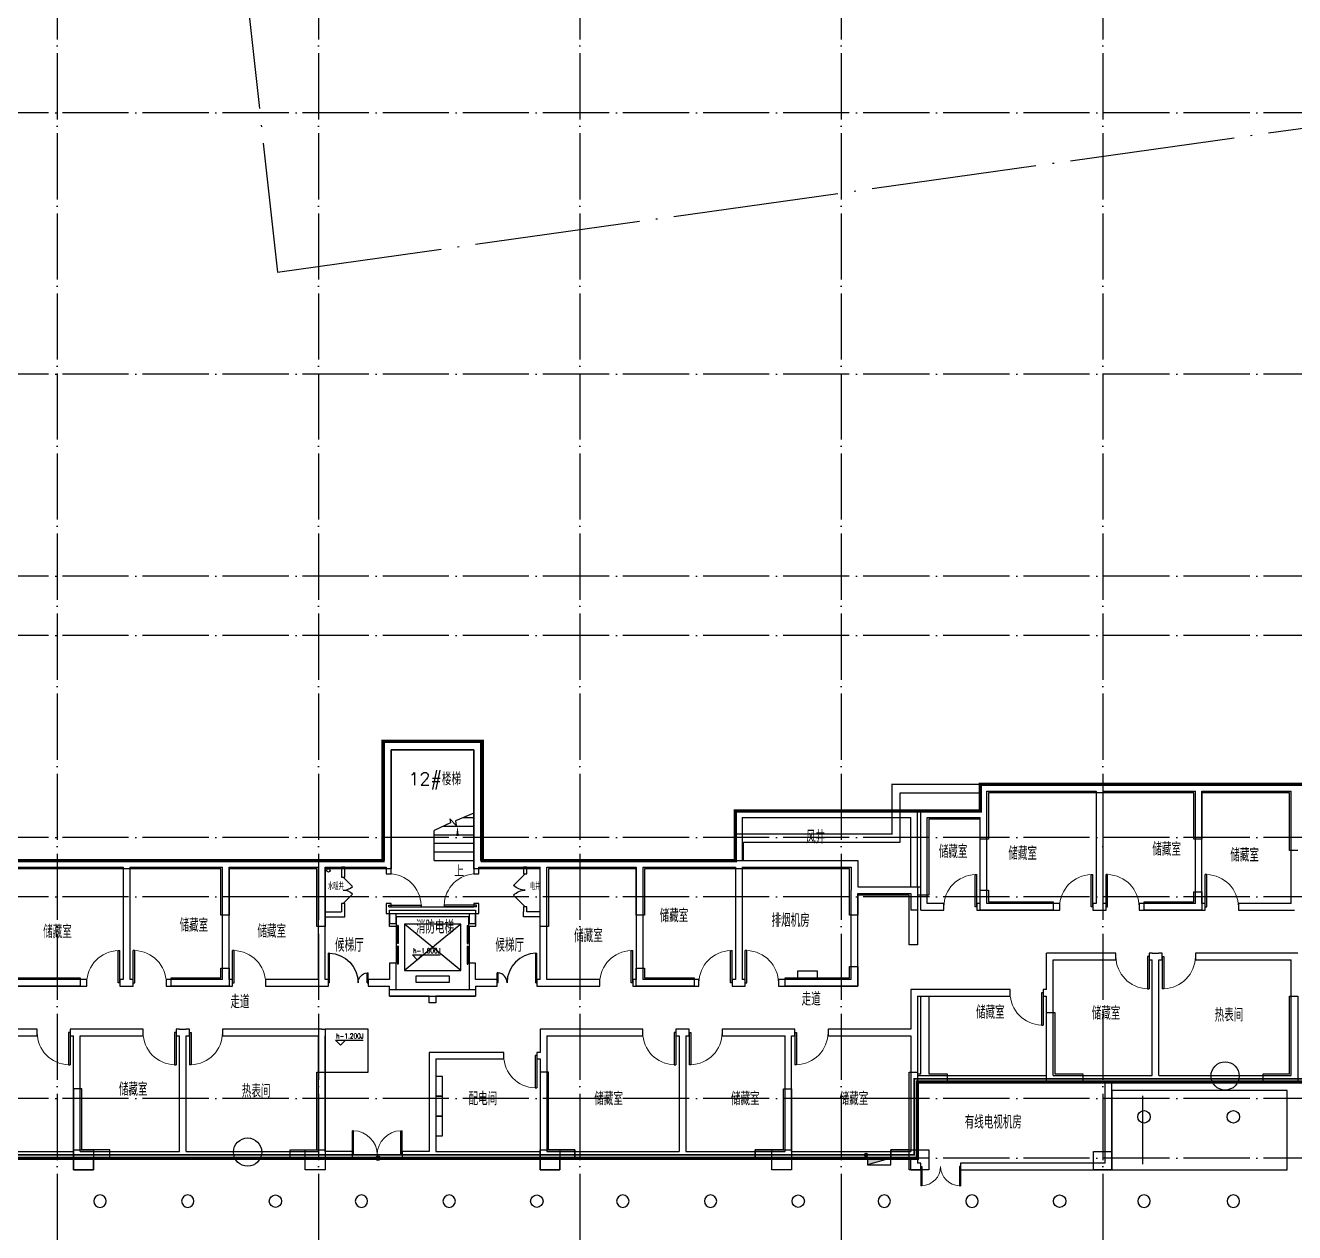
# Model space of a CAD drawing. Extents: x -23309 to 303886, y -33091 to 154511.
# Drawn here: x 114644 to 153001, y 25350 to 61849 of the extents above; entities that cross this region are included whole.
import ezdxf

# ---------------------------------------------------------------- set-up
doc = ezdxf.new("R2010")
doc.units = 0
doc.header["$LTSCALE"] = 1000
doc.header["$MEASUREMENT"] = 0
doc.linetypes.add('CONTINOUS', pattern=[0])
doc.linetypes.add('DOTE', pattern=[2.42, 2, -0.2, 0.02, -0.2])
for name, color, linetype in [('COLUMN', 9, 'Continuous'), ('DIM_ELEV', 3, 'Continuous'), ('DIM_SYMB', 3, 'Continuous'), ('DOTE', 1, 'Continuous'), ('EQUIP_喷淋', 7, 'Continuous'), ('EQUIP_消火栓', 1, 'Continuous'), ('EVTR', 2, 'Continuous'), ('Pipe-中', 3, 'Continuous'), ('PUB_TEXT', 210, 'Continuous'), ('STAIR', 51, 'Continuous'), ('VPIPE-消防', 1, 'Continuous'), ('WALL', 9, 'Continuous'), ('WINDOW', 4, 'Continuous'), ('下喷', 7, 'Continuous'), ('主楼车库高差线', 6, 'Continuous'), ('住宅楼', 2, 'Continuous'), ('剪力墙闭合区域', 6, 'Continuous'), ('喷淋', 6, 'Continuous'), ('普通机动车位', 135, 'Continuous'), ('暖通', 4, 'Continuous'), ('机动车位车档', 201, 'Continuous'), ('用地红线', 1, 'Continuous'), ('电气', 3, 'Continuous'), ('防火分区', 7, 'Continuous'), ('集水坑', 42, 'CONTINOUS')]:
    doc.layers.add(name, color=color, linetype=linetype)
doc.styles.add('_TCH_DIM', font='SIMPLEX', dxfattribs={"bigfont": 'GBCBIG'})
doc.styles.add('_TCH_WINDOW', font='SIMPLEX', dxfattribs={"height": 3.5, "bigfont": 'GBCBIG'})
doc.styles.add('HNSJY', font='simplex.shx', dxfattribs={"width": 0.8, "bigfont": 'gbcbig.shx'})

# ---------------------------------------------------------------- blocks, each defined once
blk = doc.blocks.new('$DorLib2D$00000002')
for p, q in [((-0.5, 0), (-0.5, 0.4875)), ((-0.475, 0.4875), (-0.5, 0.4875)), ((-0.475, 0), (-0.475, 0.4875)), ((0.475, 0), (0.475, 0.4875)), ((0.475, 0.4875), (0.5, 0.4875)), ((0.5, 0), (0.5, 0.4875)), ((-0.5, 0), (-0.475, 0)), ((0.5, 0), (0.475, 0))]:
    blk.add_line(p, q)
at = {"lineweight": 13}
for centre, start, end in [((-0.4875, 0), 0, 88.53072), ((0.4875, 0), 91.46928, 180)]:
    blk.add_arc(centre, 0.4875, start, end, dxfattribs=at)
blk = doc.blocks.new('$DorLib2D$00000001')
for p, q in [((0.45, 0.975), (0.5, 0.975)), ((0.45, 0), (0.45, 0.975)), ((0.5, 0), (0.5, 0.975)), ((0.5, 0), (0.45, 0))]:
    blk.add_line(p, q)
at = {"lineweight": 13}
blk.add_arc((0.475, 0), 0.975, 91.4693, 180, dxfattribs=at)
blk = doc.blocks.new('$DorLib2D$00000225')
at = {"color": 0}
for p, q in [((0.475, -0.001), (0.475, 0.752)), ((0.475, 0.752), (0.5, 0.752)), ((0.5, -0.001), (0.5, 0.752)), ((-0.5, 0), (-0.5, 0.252)), ((-0.475, 0.252), (-0.5, 0.252)), ((-0.475, 0), (-0.475, 0.252)), ((-0.475, 0), (-0.5, 0)), ((0.475, -0.001), (0.5, -0.001))]:
    blk.add_line(p, q, dxfattribs=at)
for centre, radius, start, end in [((0.505, -0.002), 0.755, 92.2493, 179.7238), ((-0.501, 0.003), 0.251, 359.7899, 84.0974)]:
    blk.add_arc(centre, radius, start, end, dxfattribs=at)
blk = doc.blocks.new('$DorLib2D$00000127')
at = {"color": 0, "linetype": 'Continuous'}
for p, q in [((-0.033, 0.795), (-0.533, 0.795)), ((-0.533, 0.795), (-0.533, 0.69)), ((-0.033, 0.795), (-0.033, 0.69)), ((0.033, 0.795), (0.033, 0.69)), ((0.533, 0.795), (0.033, 0.795)), ((0.533, 0.795), (0.533, 0.69)), ((-0.033, 0.69), (-0.533, 0.69)), ((0.5, 0.5), (-0.5, 0.5)), ((0.533, 0.69), (0.033, 0.69))]:
    blk.add_line(p, q, dxfattribs=at)
blk = doc.blocks.new('$DorLib2D$00000116')
at = {"color": 0}
for p, q in [((-0.5, 0), (-0.146, 0.354)), ((0.5, 0), (0.146, 0.354))]:
    blk.add_line(p, q, dxfattribs=at)
for centre, start, end in [((-0.5, 0), 0, 45), ((0.5, 0), 135, 180)]:
    blk.add_arc(centre, 0.5, start, end, dxfattribs=at)
blk = doc.blocks.new('ASDFsadfgdfsh')
at = {"layer": 'STAIR'}
for p, q in [((669368, 94228), (669186, 94426)), ((669186, 94426), (669203, 94300)), ((669911, 94595), (669351, 94362)), ((669351, 94362), (669368, 94228)), ((669599, 94465), (669911, 94465)), ((669911, 93165), (669911, 94595)), ((669203, 94300), (668711, 94075)), ((668711, 93165), (668711, 94075)), ((668995, 94205), (669911, 94205)), ((668711, 93945), (669911, 93945)), ((668711, 93685), (669911, 93685)), ((668711, 93425), (669911, 93425)), ((668711, 93165), (669911, 93165))]:
    blk.add_line(p, q, dxfattribs=at)
blk = doc.blocks.new('6#住宅楼')
at = {"layer": '住宅楼', "ltscale": 2, "const_width": 100}
for points in [[(32452872, -2949356), (32482172, -2949356), (32482172, -2947056), (32511572, -2947056), (32511572, -2944756), (32540972, -2944756)], [(32524822, -2935756), (32517172, -2935756), (32517172, -2935056), (32510802, -2935056), (32510802, -2937756), (32511672, -2937756), (32511672, -2938856), (32509772, -2938856), (32509772, -2938056), (32498422, -2938056), (32498422, -2934456), (32495422, -2934456), (32495422, -2938056), (32484072, -2938056), (32484072, -2938856), (32476672, -2938856), (32476672, -2940356), (32469022, -2940356), (32469022, -2936756), (32466022, -2936756), (32466022, -2940356), (32454672, -2940356)]]:
    blk.add_lwpolyline(points, dxfattribs=at)
blk = doc.blocks.new('hdfjfkjlkjlgh')
at = {"layer": '普通机动车位'}
blk.add_lwpolyline([(22002093, -3456003), (22004493, -3456003), (22004493, -3461303), (22002093, -3461303)], close=True, dxfattribs=at)
at = {"layer": '机动车位车档'}
blk.add_line((22004326, -3456940), (22002260, -3456940), dxfattribs=at)
blk = doc.blocks.new('第三防火分区')
at = {"layer": '防火分区', "const_width": 50}
blk.add_lwpolyline([(32452972, -2949256), (32482072, -2949256), (32482072, -2946956), (32511476, -2946956), (32511476, -2944656), (32518072, -2944656), (32518072, -2961156)], dxfattribs=at)
blk = doc.blocks.new('$TwtSys$00000125')
blk.add_circle((0, 0, 0), 1)
blk = doc.blocks.new('$TwtSys$00000434')
for p, q in [((-0.5, 0.5), (-0.5, -0.5)), ((-0.5, -0.5), (0.5, 0.5)), ((0.5, 0.5), (-0.5, 0.5)), ((0.5, -0.5), (0.5, 0.5)), ((-0.5, -0.5), (0.5, -0.5))]:
    blk.add_line(p, q)
blk.add_solid([(0.5, -0.5), (0.5, 0.5), (-0.5, -0.5)])
blk = doc.blocks.new('主楼各辅助点位')
at = {"layer": '喷淋'}
blk.add_circle((622961, 79765), 50, dxfattribs=at)
blk = doc.blocks.new('消防风机配电箱-双电源-12kW')
at = {"layer": '电气'}
blk.add_lwpolyline([(-300, 0), (300, 0), (300, 200), (-300, 200)], close=True, dxfattribs=at)
blk = doc.blocks.new('应急照明配电箱-双电源-5kW')
at = {"layer": '电气'}
blk.add_lwpolyline([(0, 283), (0, -317), (200, -317), (200, 283)], close=True, dxfattribs=at)
blk = doc.blocks.new('普通配电箱-18kW')
at = {"layer": '电气'}
blk.add_lwpolyline([(0, 316), (0, -284), (200, -284), (200, 316)], close=True, dxfattribs=at)
blk = doc.blocks.new('电表箱-160kW')
at = {"layer": '电气'}
blk.add_lwpolyline([(0, 300), (0, -300), (200, -300), (200, 300)], close=True, dxfattribs=at)

msp = doc.modelspace()

# ---------------------------------------------------------------- linework, layer by layer
at = {"layer": 'COLUMN', "color": 3, "ltscale": 5}
for points in [[(116100.2, 27850), (116700.2, 27850), (116700.2, 27250), (116100.2, 27250)], [(123100.2, 27850), (123700.2, 27850), (123700.2, 27250), (123100.2, 27250)], [(130200.2, 27850), (130800.2, 27850), (130800.2, 27250), (130200.2, 27250)], [(137200.2, 27850), (137800.2, 27850), (137800.2, 27250), (137200.2, 27250)], [(141350.2, 27850), (141950.2, 27850), (141950.2, 27250), (141350.2, 27250)], [(146925, 27800.2), (147475, 27800.2), (147475, 27250.2), (146925, 27250.2)]]:
    msp.add_lwpolyline(points, close=True, dxfattribs=at)
at = {"layer": 'DIM_ELEV'}
for p, q in [((126487.9, 33593.9), (126337.9, 33743.9)), ((126337.9, 33743.9), (127177.9, 33743.9)), ((126487.9, 33593.9), (126637.9, 33743.9)), ((124163.2, 31017.1), (124013.2, 31167.1)), ((124013.2, 31167.1), (124853.2, 31167.1)), ((124163.2, 31017.1), (124313.2, 31167.1))]:
    msp.add_line(p, q, dxfattribs=at)
at = {"layer": 'DIM_SYMB'}
msp.add_lwpolyline([(127703, 36571.9, 0, 0, 0), (127702.9, 37640, 0, 80, 0), (127702.9, 37340, 0, 0, 0)], format="xyseb", dxfattribs=at)
at = {"layer": 'DOTE', "linetype": 'DOTE'}
for p, q in [((115600, 136025.4), (115600, -12369.1)), ((123500, 136025.4), (123500, -12369.1)), ((131400, 136025.4), (131400, -12369.1)), ((139300, 136025.4), (139300, -12369.1)), ((147200, 136025.4), (147200, -12369.1)), ((267803.3, 59200), (-4883.6, 59200)), ((267803.3, 51300), (-4883.6, 51300)), ((267803.3, 45200), (-4883.6, 45200)), ((267803.3, 43400), (-4883.6, 43400)), ((267803.3, 37300), (-4883.6, 37300)), ((267803.3, 35500), (-4883.6, 35500)), ((267803.3, 29400), (-4883.6, 29400)), ((267803.3, 27600), (-4883.6, 27600))]:
    msp.add_line(p, q, dxfattribs=at)
at = {"layer": 'EVTR'}
for p, q in [((127800.6, 34675), (126100.6, 34675)), ((126100.6, 34675), (126100.6, 33275)), ((127800.6, 33275), (126100.6, 34675)), ((127800.6, 34675), (126100.6, 33275)), ((127800.6, 33275), (127800.6, 34675)), ((126100.6, 33275), (127800.6, 33275)), ((127460.6, 33100), (126440.6, 33100)), ((126440.6, 33100), (126440.6, 32925)), ((127460.6, 32925), (127460.6, 33100)), ((126440.6, 32925), (127460.6, 32925))]:
    msp.add_line(p, q, dxfattribs=at)
at = {"layer": 'Pipe-中', "color": 3, "linetype": 'Continuous'}
msp.add_circle((123800.6, 36300), 50, dxfattribs=at)
at = {"layer": 'VPIPE-消防', "color": 14}
msp.add_circle((125300.6, 27600), 70, dxfattribs=at)
at = {"layer": 'WALL'}
for p, q in [((125500.6, 36600), (125500.6, 40200)), ((125500.6, 40200), (128400.6, 40200)), ((125700.6, 36500), (125700.6, 39950)), ((125700.6, 39950), (128200.6, 39950)), ((128200.6, 39950), (128200.6, 36500)), ((128400.6, 40200), (128400.6, 36600)), ((143500.6, 38900), (147100.4, 38900)), ((143500.6, 38100), (143500.6, 38900)), ((147100.4, 38900), (150100.6, 38900)), ((150100.6, 38900), (153000.7, 38900)), ((143700.6, 38700), (147000.4, 38700)), ((143700.6, 38000), (143700.6, 38700)), ((147000.4, 38700), (147000.7, 35300)), ((147200.4, 38700), (147200.7, 35300)), ((147200.4, 38700), (150000.6, 38700)), ((150000.6, 35300), (150000.6, 38700)), ((150200.6, 35300), (150200.6, 38700)), ((150200.6, 38700), (152900.7, 38700)), ((152900.7, 35300), (152900.7, 38700)), ((136100.6, 38100), (136100.6, 36600)), ((136100.6, 38100), (141600.6, 38100)), ((141600.6, 35800), (141600.6, 38100)), ((141700.6, 35100), (141700.6, 38100)), ((141700.6, 38100), (143500.6, 38100)), ((143700.6, 35300), (143700.6, 38000)), ((136300.6, 37900), (136300.6, 36600)), ((136300.6, 37900), (141400.6, 37900)), ((141400.6, 35800), (141400.6, 37900)), ((141900.6, 35300), (141900.6, 37900)), ((141900.6, 37900), (143500.6, 37900)), ((143500.6, 35300), (143500.6, 37900)), ((114100.6, 36600), (117700.4, 36600)), ((117700.4, 36600), (120700.6, 36600)), ((120700.6, 36600), (123600.6, 36600)), ((123600.6, 36600), (125500.6, 36600)), ((125700.6, 36200), (125700.6, 36500)), ((128200.6, 36500), (128200.6, 36200)), ((128400.6, 36600), (130300.6, 36600)), ((130300.6, 36600), (133200.6, 36600)), ((133200.6, 36600), (136100.6, 36600)), ((136300.6, 36600), (139800.6, 36600)), ((139800.6, 36600), (139800.6, 35800)), ((114300.6, 36400), (117600.4, 36400)), ((117600.4, 36400), (117600.6, 33000)), ((117800.4, 36400), (117800.6, 33000)), ((117800.4, 36400), (120600.6, 36400)), ((120600.6, 33000), (120600.6, 36400)), ((120800.6, 33000), (120800.6, 36400)), ((120800.6, 36400), (123500.6, 36400)), ((123500.6, 33000), (123500.6, 36400)), ((123700.6, 33000), (123700.6, 36400)), ((123700.6, 36400), (125550.6, 36400)), ((124200.6, 36400), (124200.6, 36100)), ((124300.6, 36400), (124200.6, 36400)), ((124200.6, 36100), (124300.6, 36100)), ((124300.6, 36100), (124300.6, 36400)), ((125550.6, 36400), (125550.6, 36200)), ((125550.6, 36200), (125700.6, 36200)), ((128200.6, 36200), (128350.6, 36200)), ((128350.6, 36200), (128350.6, 36400)), ((128350.6, 36400), (130200.6, 36400)), ((129700.6, 36400), (129700.6, 36200.8)), ((129800.6, 36400), (129700.6, 36400)), ((129700.6, 36200.8), (129800.6, 36200.8)), ((129800.6, 36200.8), (129800.6, 36400)), ((130200.6, 33000), (130200.6, 36400)), ((130400.6, 33000), (130400.6, 36400)), ((130400.6, 36400), (133100.6, 36400)), ((133100.6, 36400), (133100.6, 33000)), ((133300.6, 36400), (133300.6, 33000)), ((133300.6, 36400), (136100.6, 36400)), ((136100.6, 36400), (136100.6, 33000)), ((136300.6, 36400), (139600.6, 36400)), ((136300.6, 36400), (136300.6, 33000)), ((139600.6, 36400), (139600.6, 35700)), ((139600.6, 33000), (139600.6, 35700)), ((139800.6, 35800), (141400.6, 35800)), ((141600.6, 35800), (141600.6, 35100)), ((124300.6, 35300), (124200.6, 35300)), ((124200.6, 35300), (124200.6, 35050)), ((124300.6, 34900), (124300.6, 35300)), ((125700.6, 35300), (125550.6, 35300)), ((125550.6, 35300), (125550.6, 35000)), ((125700.6, 35200), (125700.6, 35300)), ((128350.6, 35300), (128200.6, 35300)), ((128200.6, 35300), (128200.6, 35200)), ((128350.6, 35000), (128350.6, 35300)), ((139800.6, 35600), (141400.6, 35600)), ((139800.6, 32800), (139800.6, 35600)), ((141400.6, 35600), (141400.6, 35100)), ((142400.6, 35300), (141900.6, 35300)), ((142400.6, 35100), (142400.6, 35300)), ((143500.6, 35300), (143400.6, 35300)), ((143400.6, 35300), (143400.6, 35100)), ((145900.7, 35300), (143700.6, 35300)), ((145900.7, 35100), (145900.7, 35300)), ((147000.7, 35300), (146900.7, 35300)), ((146900.7, 35300), (146900.7, 35100)), ((147300.7, 35300), (147200.7, 35300)), ((147300.7, 35100), (147300.7, 35300)), ((150000.6, 35300), (148300.7, 35300)), ((148300.7, 35300), (148300.7, 35100)), ((150300.5, 35300), (150200.6, 35300)), ((150300.5, 35100), (150300.5, 35300)), ((152900.7, 35300), (151300.5, 35300)), ((151300.5, 35300), (151300.5, 35100)), ((123700.6, 35050), (124200.6, 35050)), ((123700.6, 35050), (123700.6, 34900)), ((125550.6, 35000), (128350.6, 35000)), ((125650.6, 35000), (125650.6, 34700)), ((125700.6, 35200), (128200.6, 35200)), ((125850.6, 34700), (125850.6, 35000)), ((128050.6, 35000), (128050.6, 34700)), ((128250.6, 34700), (128250.6, 34999.9)), ((129800.6, 35200.8), (129700.6, 35200.8)), ((129700.6, 35200.8), (129700.6, 35050)), ((129700.6, 35050), (129700.6, 35050)), ((129700.6, 34900), (129700.6, 35050)), ((129800.6, 35050), (129800.6, 35200.8)), ((130200.6, 35050), (129800.6, 35050)), ((130200.6, 34900), (130200.6, 35050)), ((141600.6, 35100), (141400.6, 35100)), ((141700.6, 35100), (142400.6, 35100)), ((143400.6, 35100), (143600.6, 35100)), ((143600.6, 35100), (145900.7, 35100)), ((146900.7, 35100), (147100.7, 35100)), ((147100.7, 35100), (147300.7, 35100)), ((148300.7, 35100), (150100.6, 35100)), ((150100.6, 35100), (150300.5, 35100)), ((151300.5, 35100), (153000.7, 35100)), ((123700.6, 34900), (124300.6, 34900)), ((125650.6, 34700), (125850.6, 34700)), ((128050.6, 34700), (128250.6, 34700)), ((129800.6, 34900), (129700.6, 34900)), ((130200.6, 34900), (129800.6, 34900)), ((147600.7, 33800), (145500.6, 33800)), ((145500.6, 32700), (145500.6, 33800)), ((147600.7, 33600), (147600.7, 33800)), ((148700.6, 33800), (148600.7, 33800)), ((148600.7, 33800), (148600.7, 33600)), ((148700.6, 33800), (148700.6, 33800)), ((148700.6, 33800), (148900.6, 33800)), ((148900.6, 33800), (148900.6, 33800)), ((149000.6, 33800), (148900.6, 33800)), ((149000.6, 33600), (149000.6, 33800)), ((153100.7, 33800), (150000.6, 33800)), ((150000.6, 33800), (150000.6, 33600)), ((125850.6, 33500), (125650.6, 33500)), ((125650.6, 33500), (125650.6, 33000)), ((125850.6, 32900), (125850.6, 33500)), ((128250.6, 33500), (128050.6, 33500)), ((128050.6, 33500), (128050.6, 32900)), ((128250.6, 33000), (128250.6, 33500)), ((145700.6, 33600), (147600.7, 33600)), ((145700.6, 32600), (145700.6, 33600)), ((148600.7, 33600), (148700.6, 33600)), ((148700.7, 30100), (148700.6, 33600)), ((148900.7, 30100), (148900.6, 33600)), ((148900.6, 33600), (149000.6, 33600)), ((150000.6, 33600), (152900.7, 33600)), ((152900.7, 30100), (152900.7, 33600)), ((116500.7, 33000), (114300.6, 33000)), ((116500.7, 32800), (116500.7, 33000)), ((117600.6, 33000), (117500.7, 33000)), ((117500.7, 33000), (117500.7, 32800)), ((117900.7, 33000), (117800.6, 33000)), ((117900.7, 32800), (117900.7, 33000)), ((120600.6, 33000), (118900.7, 33000)), ((118900.7, 33000), (118900.7, 32800)), ((120900.5, 33000), (120800.6, 33000)), ((120900.5, 32800), (120900.5, 33000)), ((123500.6, 33000), (121900.5, 33000)), ((121900.5, 33000), (121900.5, 32800)), ((123800.8, 33000), (123700.6, 33000)), ((123800.8, 32800), (123800.8, 33000)), ((125650.6, 33000), (125000.8, 33000)), ((125000.8, 33000), (125000.8, 32800)), ((128900.6, 33000), (128250.6, 33000)), ((128900.6, 32800), (128900.6, 33000)), ((130200.6, 33000), (130100.6, 33000)), ((130100.6, 33000), (130100.6, 32800)), ((132000.8, 33000), (130400.6, 33000)), ((132000.8, 32800), (132000.8, 33000)), ((133100.6, 33000), (133000.8, 33000)), ((133000.8, 33000), (133000.8, 32800)), ((135000.6, 33000), (133300.6, 33000)), ((135000.6, 32800), (135000.6, 33000)), ((136100.6, 33000), (136000.6, 33000)), ((136000.6, 33000), (136000.6, 32800)), ((136400.6, 33000), (136300.6, 33000)), ((136400.6, 32800), (136400.6, 33000)), ((139600.6, 33000), (137400.6, 33000)), ((137400.6, 33000), (137400.6, 32800)), ((114100.6, 32800), (116500.7, 32800)), ((117500.7, 32800), (117700.7, 32800)), ((117700.7, 32800), (117900.7, 32800)), ((118900.7, 32800), (120700.6, 32800)), ((120700.6, 32800), (120900.5, 32800)), ((121900.5, 32800), (123600.6, 32800)), ((123600.6, 32800), (123800.8, 32800)), ((125000.8, 32800), (125650.6, 32800)), ((125650.6, 32500), (125650.6, 32800)), ((125850.6, 32700), (125850.6, 32900)), ((125850.6, 32700), (128050.6, 32700)), ((128050.6, 32900), (128050.6, 32700)), ((128250.6, 32800), (128900.6, 32800)), ((128250.6, 32800), (128250.6, 32500)), ((130100.6, 32800), (130300.6, 32800)), ((130300.6, 32800), (132000.8, 32800)), ((133000.8, 32800), (133200.6, 32800)), ((133200.6, 32800), (135000.6, 32800)), ((136000.6, 32800), (136200.6, 32800)), ((136200.6, 32800), (136400.6, 32800)), ((137400.6, 32800), (139800.6, 32800)), ((141400.6, 32700), (141400.6, 31500)), ((144400.6, 32700), (141400.6, 32700)), ((144400.6, 32500), (144400.6, 32700)), ((145500.6, 32700), (145400.6, 32700)), ((145400.6, 32700), (145400.6, 32500)), ((125650.6, 32500), (128250.6, 32500)), ((141600.6, 32500), (141600.6, 31400)), ((141600.6, 32500), (144400.6, 32500)), ((145400.6, 32500), (145500.6, 32500)), ((145500.7, 30100), (145500.6, 32500)), ((145700.7, 30100), (145700.6, 32600)), ((115000.6, 31500), (112500.6, 31500)), ((115000.6, 31300), (115000.6, 31500)), ((116200.6, 31500), (116000.6, 31500)), ((116000.6, 31500), (116000.6, 31300)), ((118200.6, 31500), (116200.6, 31500)), ((118200.6, 31300), (118200.6, 31500)), ((119300.6, 31500), (119200.6, 31500)), ((119200.6, 31500), (119200.6, 31300)), ((119300.6, 31500), (119300.6, 31500)), ((119300.6, 31500), (119500.6, 31500)), ((119500.6, 31500), (119500.6, 31500)), ((119600.6, 31500), (119500.6, 31500)), ((119600.6, 31300), (119600.6, 31500)), ((123600.6, 31500), (120600.6, 31500)), ((120600.6, 31500), (120600.6, 31300)), ((123600.6, 31500), (123700.6, 31500)), ((123700.6, 31500), (123700.6, 31300)), ((130200.6, 31500), (130200.6, 30800)), ((133300.6, 31500), (130200.6, 31500)), ((133300.6, 31300), (133300.6, 31500)), ((134500.6, 31500), (134300.6, 31500)), ((134300.6, 31500), (134300.6, 31300)), ((134700.6, 31500), (134500.6, 31500)), ((134700.6, 31300), (134700.6, 31500)), ((137700.6, 31500), (135700.6, 31500)), ((135700.6, 31500), (135700.6, 31300)), ((137900.6, 31500), (137700.6, 31500)), ((137900.6, 31300), (137900.6, 31500)), ((141400.6, 31500), (138900.6, 31500)), ((138900.6, 31500), (138900.6, 31300)), ((112500.6, 31300), (115000.6, 31300)), ((116000.6, 31300), (116100.6, 31300)), ((116100.6, 27800), (116100.6, 31300)), ((116300.6, 27800), (116300.6, 31300)), ((116300.6, 31300), (118200.6, 31300)), ((119200.6, 31300), (119300.6, 31300)), ((119300.6, 27800), (119300.6, 31300)), ((119500.6, 27800), (119500.6, 31300)), ((119500.6, 31300), (119600.6, 31300)), ((120600.6, 31300), (123500.6, 31300)), ((123500.6, 27800), (123500.6, 31300)), ((123700.6, 27800), (123700.6, 31300)), ((123700.6, 31300), (123700.6, 31300)), ((130400.6, 31300), (130400.6, 30700)), ((130400.6, 31300), (133300.6, 31300)), ((134300.6, 31300), (134400.6, 31300)), ((134400.6, 31300), (134400.6, 27800)), ((134600.6, 31300), (134600.6, 27800)), ((134600.6, 31300), (134700.6, 31300)), ((135700.6, 31300), (137600.6, 31300)), ((137600.6, 27800), (137600.6, 31300)), ((137800.6, 31300), (137900.6, 31300)), ((137800.6, 27800), (137800.6, 31300)), ((138900.6, 31300), (141400.6, 31300)), ((141400.6, 31300), (141400.6, 27800)), ((141600.6, 31400), (141600.6, 27450.2)), ((129100.6, 30800), (126850.6, 30800)), ((126850.6, 30800), (126850.6, 27800)), ((129100.6, 30600), (129100.6, 30800)), ((130200.6, 30800), (130100.6, 30800)), ((130100.6, 30800), (130100.6, 30600)), ((130400.6, 30700), (130400.6, 27800)), ((127050.6, 30600), (129100.6, 30600)), ((127050.6, 30600), (127050.6, 27800)), ((130100.6, 30600), (130200.6, 30600)), ((130200.6, 30600), (130200.6, 27800)), ((141600.6, 30100), (145500.7, 30100)), ((145700.7, 30100), (148700.7, 30100)), ((148900.7, 30100), (152900.7, 30100)), ((141600.6, 29900), (145600.7, 29900)), ((145600.7, 29900), (148800.7, 29900)), ((147275, 27450.2), (147275, 29900)), ((147475, 27250.2), (147475, 29900)), ((148800.7, 29900), (153000.7, 29900)), ((112500.6, 27800), (116100.6, 27800)), ((116300.6, 27800), (119300.6, 27800)), ((119500.6, 27800), (123500.6, 27800)), ((124525.6, 27800), (123700.6, 27800)), ((124525.6, 27600), (124525.6, 27800)), ((126850.6, 27800), (126025.6, 27800)), ((126025.6, 27800), (126025.6, 27600)), ((127050.6, 27800), (130200.6, 27800)), ((130400.6, 27800), (134400.6, 27800)), ((134600.6, 27800), (137600.6, 27800)), ((137800.6, 27800), (141400.6, 27800)), ((112300.6, 27600), (116200.6, 27600)), ((116200.6, 27600), (119400.6, 27600)), ((119400.6, 27600), (123600.6, 27600)), ((123600.6, 27600), (124525.6, 27600)), ((126025.6, 27600), (126950.6, 27600)), ((126950.6, 27600), (130300.6, 27600)), ((130300.6, 27600), (134500.6, 27600)), ((134500.6, 27600), (137700.6, 27600)), ((137700.6, 27600), (141400.6, 27600)), ((141400.6, 27250.2), (141400.6, 27600)), ((141400.6, 27250.2), (141700.6, 27250.2)), ((141700.6, 27450.2), (141600.6, 27450.2)), ((141700.6, 27250.2), (141700.6, 27450.2)), ((147275, 27450.2), (142900.6, 27450.2)), ((142900.6, 27450.2), (142900.6, 27250.2)), ((142900.6, 27250.2), (147475, 27250.2))]:
    msp.add_line(p, q, dxfattribs=at)
at = {"layer": '主楼车库高差线', "linetype": 'ByBlock', "ltscale": 2, "const_width": 40}
for points in [[(184250.2, 41200), (176599.9, 41200), (176599.9, 41900), (170230.1, 41900), (170230.1, 39200), (171100.2, 39200), (171100.2, 38100), (169200.2, 38100), (169200.2, 38900), (157850.2, 38900), (157850.2, 42500), (154850.2, 42500), (154850.2, 38900), (140830.2, 38900), (140830.2, 37400), (136100.2, 37400), (136100.2, 36600), (128450.2, 36600), (128450.2, 40200), (125450.2, 40200), (125450.2, 36600), (114100.2, 36600)], [(112300.2, 27600), (141600.2, 27600), (141600.2, 29900), (171000.2, 29900), (171000.2, 32200), (200400.2, 32200)]]:
    msp.add_lwpolyline(points, dxfattribs=at)
at = {"layer": '剪力墙闭合区域', "linetype": 'ByBlock', "ltscale": 2}
for points in [[(114100.2, 36600), (120800.2, 36600), (123450.2, 36600), (125450.2, 36600), (125450.2, 40200), (128450.2, 40200), (128450.2, 36600), (130450.2, 36600), (133100.2, 36600), (139800.2, 36600), (139800.2, 35800), (141350.2, 35800), (141700.2, 35800), (141700.2, 38100), (143500.2, 38100), (143500.2, 38900), (150200.2, 38900), (152850.2, 38900), (154850.2, 38900)], [(153100.2, 36900), (152850.2, 36900), (152850.2, 38650), (150200.2, 38650), (150200.2, 37250), (149950.2, 37250), (149950.2, 38650), (143750.2, 38650), (143750.2, 38100), (143750.2, 37250), (143500.2, 37250), (143500.2, 37850), (141950.2, 37850), (141950.2, 35550), (141600.2, 35550), (141600.2, 34050), (141350.2, 34050), (141350.2, 35550), (139800.2, 35550), (139800.2, 34950), (139550.2, 34950), (139550.2, 35800), (139550.2, 36350), (133350.2, 36350), (133350.2, 34950), (133100.2, 34950), (133100.2, 36350), (130450.2, 36350), (130450.2, 34600), (130200.2, 34600), (130200.2, 36350), (128200.2, 36350), (128200.2, 39950), (125700.2, 39950), (125700.2, 36350), (123700.2, 36350), (123700.2, 34600), (123450.2, 34600), (123450.2, 36350), (120800.2, 36350), (120800.2, 34950), (120550.2, 34950), (120550.2, 36350), (114350.2, 36350)], [(143500.6, 38900), (143500.2, 38900), (140830.2, 38900), (140830.2, 37400), (136100.2, 37400), (136100.6, 36600), (136350.2, 36600), (136350.2, 37150), (141080.2, 37150), (141080.2, 38650), (143500.2, 38650), (143500.6, 38900)], [(130450.2, 27850), (130450.2, 30200), (130200.2, 30200), (130200.2, 27250), (130800.2, 27250), (130800.2, 27600), (131250.2, 27600), (131250.2, 27850), (130450.2, 27850), (131250.2, 27850), (131250.2, 27600), (130800.2, 27600)], [(137550.2, 27850), (136700.2, 27850), (136700.2, 27600), (137200.2, 27600)], [(141350.2, 27850), (140800.2, 27850), (140800.2, 27600), (141350.2, 27600)]]:
    msp.add_lwpolyline(points, dxfattribs=at)
for points in [[(143500.2, 35700), (143750.2, 35700), (143750.2, 35350), (145700.2, 35350), (145700.2, 35100), (143500.2, 35100)], [(149950.2, 35650), (150200.2, 35650), (150200.2, 35100), (148450.2, 35100), (148450.2, 35350), (149950.2, 35350)], [(125650.2, 34600), (125650.2, 35100), (128250.2, 35100), (128250.2, 34600), (128050.2, 34600), (128050.2, 34900), (125850.2, 34900), (125850.2, 34600)], [(114100.2, 33400), (114350.2, 33400), (114350.2, 33050), (116300.2, 33050), (116300.2, 32800), (114100.2, 32800)], [(139550.2, 33400), (139800.2, 33400), (139800.2, 32800), (137600.2, 32800), (137600.2, 33050), (139550.2, 33050)], [(120550.2, 33350), (120800.2, 33350), (120800.2, 32800), (119050.2, 32800), (119050.2, 33050), (120550.2, 33050)], [(133100.2, 33350), (133350.2, 33350), (133350.2, 33050), (134850.2, 33050), (134850.2, 32800), (133100.2, 32800)], [(127050.2, 32700), (128250.2, 32700), (128250.2, 32500), (127050.2, 32500), (127050.2, 32300), (126850.2, 32300), (126850.2, 32500), (125650.2, 32500), (125650.2, 32700)], [(141700.2, 32500), (141950.2, 32500), (141950.2, 30150), (142500.2, 30150), (142500.2, 29900), (141950.2, 29900), (141600.2, 29900), (141600.2, 27850), (141950.2, 27850), (141950.2, 27250), (141350.2, 27250), (141350.2, 27600), (140800.2, 27600), (140800.2, 27850), (141350.2, 27850), (141350.2, 29900), (141350.2, 30200), (141600.2, 30200), (141600.2, 30150), (141700.2, 30150)], [(153100.2, 32500), (153100.2, 29900), (152050.2, 29900), (152050.2, 30150), (152850.2, 30150), (152850.2, 32500)], [(145750.2, 32000), (145750.2, 30150), (146600.2, 30150), (146600.2, 29900), (145500.2, 29900), (145500.2, 32000)], [(123450.2, 30200), (123700.2, 30200), (123700.2, 27250), (123100.2, 27250), (123100.2, 27600), (122650.2, 27600), (122650.2, 27850), (123450.2, 27850)], [(116350.2, 29700), (116100.2, 29700), (116100.2, 27250), (116700.2, 27250), (116700.2, 27600), (117200.2, 27600), (117200.2, 27850), (116350.2, 27850)], [(137800.2, 29700), (137800.2, 27250), (137200.2, 27250), (137200.2, 27600), (136700.2, 27600), (136700.2, 27850), (137550.2, 27850), (137550.2, 29700)]]:
    msp.add_lwpolyline(points, close=True, dxfattribs=at)
at = {"layer": '暖通'}
for centre in [(150900.6, 30085.6), (121358.8, 27785.6)]:
    msp.add_circle(centre, 426.4, dxfattribs=at)
at = {"layer": '用地红线', "linetype": 'DOTE', "ltscale": 2.5}
msp.add_lwpolyline([(111284.2, 154511.4), (122259.3, 54391.7), (256468.7, 73223.2), (270117.4, -24011.1), (45671.3, -24011), (21595.5, 39449.2), (16162.1, 38615.9), (-17395.7, 139562.7)], close=True, dxfattribs=at)
at = {"layer": '集水坑'}
msp.add_lwpolyline([(123700.6, 31500), (123700.6, 30200), (125000.6, 30200), (125000.6, 31500)], close=True, dxfattribs=at)

# ---------------------------------------------------------------- block references
at = {"layer": 'EQUIP_喷淋', "yscale": 187.5, "zscale": 187.5}
for p, xscale, rotation in [((151149.8, 28850.1), 187.5, 359.999999999437), ((119550.4, 26300), -187.5, 179.9999999998358), ((127450.4, 26300), -187.5, 179.9999999998358), ((135350.3, 26300), -187.5, 179.9999999998358), ((143250.1, 26300), -187.5, 179.9999999998358), ((151149.8, 26299.9), -187.5, 179.9999999998358)]:
    msp.add_blockref('$TwtSys$00000125', p, dxfattribs=dict(at, xscale=xscale, rotation=rotation))
at = {"layer": 'EQUIP_消火栓', "xscale": 700, "yscale": 200, "zscale": 700, "rotation": 180}
msp.add_blockref('$TwtSys$00000434', (140445.6, 27500), dxfattribs=at)
at = {"layer": 'STAIR'}
msp.add_blockref('ASDFsadfgdfsh', (-541710.3, -56564.7), dxfattribs=at)
at = {"layer": 'WINDOW'}
for name, p, xscale, yscale, zscale, rotation in [('$DorLib2D$00000116', (124250.6, 35700), 800, 800, 800, 270), ('$DorLib2D$00000001', (125625.6, 35700), 1000, 1000, -1000, 270), ('$DorLib2D$00000001', (128275.6, 35700), -1000.000000000003, 1000.000000000003, 1000, 90), ('$DorLib2D$00000116', (129750.6, 35700.8), -1000.000000000002, 1000.000000000002, 1000, 90), ('$DorLib2D$00000127', (125750.6, 34050), -1100, 200.0000000000001, 1100, 270), ('$DorLib2D$00000127', (128150.6, 34050), 1100.000000000002, 200.0000000000006, -1100, 90), ('$DorLib2D$00000001', (132500.8, 32900), 999.9999999999994, 999.9999999999994, 999.9999999999994, 1.965195705597597e-05), ('$DorLib2D$00000001', (135500.6, 32900), 1000, 1000, 1000, 359.9999912315034), ('$DorLib2D$00000001', (136900.6, 32900), -1000, 1000, -1000, 359.9999912314941), ('$DorLib2D$00000001', (148100.7, 33700), -1000, 1000, 1000, 180), ('$DorLib2D$00000001', (149500.6, 33700), 1000, 1000, -1000, 180), ('$DorLib2D$00000001', (144900.6, 32600), -1000, 1000, 1000, 180), ('$DorLib2D$00000001', (115500.6, 31400), -1000, 1000, 1000, 180), ('$DorLib2D$00000001', (118700.6, 31400), -1000, 1000, 1000, 180), ('$DorLib2D$00000001', (120100.6, 31400), 1000, 1000, -1000, 180), ('$DorLib2D$00000001', (133800.6, 31400), -1000, 1000, -1000, 180), ('$DorLib2D$00000001', (135200.6, 31400), 1000, 1000, 1000, 180), ('$DorLib2D$00000001', (138400.6, 31400), 1000, 1000, 1000, 180), ('$DorLib2D$00000001', (129600.6, 30700), -1000.000000000003, 1000.000000000003, -1000.000000000003, 179.9999947532111), ('$DorLib2D$00000002', (125275.6, 27700), -1500, 1500, -1500, 2.611409984254464e-05), ('$DorLib2D$00000002', (142300.6, 27350.2), 1200, 1200, -1200, 180)]:
    msp.add_blockref(name, p, dxfattribs=dict(at, xscale=xscale, yscale=yscale, zscale=zscale, rotation=rotation))
for name, p, xscale, yscale, zscale in [('$DorLib2D$00000001', (142900.6, 35200), 1000, 1000, 1000), ('$DorLib2D$00000001', (146400.7, 35200), 1000, 1000, 1000), ('$DorLib2D$00000001', (147800.7, 35200), -1000, 1000, -1000), ('$DorLib2D$00000001', (150800.5, 35200), -1000, 1000, -1000), ('$DorLib2D$00000001', (117000.7, 32900), 1000, 1000, 1000), ('$DorLib2D$00000001', (118400.7, 32900), -1000, 1000, -1000), ('$DorLib2D$00000001', (121400.5, 32900), -1000, 1000, -1000), ('$DorLib2D$00000225', (124400.8, 32900), -1200, 1200, -1200), ('$DorLib2D$00000225', (129500.6, 32900), 1200, 1200, 1200)]:
    msp.add_blockref(name, p, dxfattribs=dict(at, xscale=xscale, yscale=yscale, zscale=zscale))
at = {"layer": '下喷', "xscale": 187.5, "zscale": 187.5}
for p, yscale, rotation in [((148449.7, 28850.1), 187.5, 359.999999999437), ((116900.2, 26300), -187.5, 359.9999999998358), ((124800.2, 26300), -187.5, 359.9999999998358), ((132700.1, 26300), -187.5, 359.9999999998358), ((140599.9, 26300), -187.5, 359.9999999998358), ((148449.7, 26299.9), -187.5, 359.9999999998358)]:
    msp.add_blockref('$TwtSys$00000125', p, dxfattribs=dict(at, yscale=yscale, rotation=rotation))
at = {"layer": '下喷', "xscale": 187.5, "yscale": 187.5, "zscale": 187.5}
for p in [(122200.2, 26300), (130100.2, 26300), (138000.1, 26300), (145899.9, 26300)]:
    msp.add_blockref('$TwtSys$00000125', p, dxfattribs=at)
at = {"layer": '住宅楼'}
msp.add_blockref('6#住宅楼', (-32340571.5, 2976955.7), dxfattribs=at)
at = {"layer": '喷淋'}
msp.add_blockref('主楼各辅助点位', (-482910.3, -52064.8), dxfattribs=at)
at = {"layer": '普通机动车位', "xscale": -1, "rotation": 90}
msp.add_blockref('hdfjfkjlkjlgh', (-3308528, 22031743.1), dxfattribs=at)
at = {"layer": '电气'}
for name, p in [('消防风机配电箱-双电源-12kW', (138280.6, 33050)), ('电表箱-160kW', (127050.6, 29773)), ('应急照明配电箱-双电源-5kW', (127050.6, 29190.1)), ('普通配电箱-18kW', (127050.6, 28556.7))]:
    msp.add_blockref(name, p, dxfattribs=at)
at = {"layer": '防火分区'}
msp.add_blockref('第三防火分区', (-32340571.5, 2976955.7), dxfattribs=at)

# ---------------------------------------------------------------- texts
at = {"layer": 'PUB_TEXT'}
for s, height, style, p in [('12#楼梯', 385.82, '_TCH_WINDOW', (126222.2, 38873.8)), ('上', 337.6, '_TCH_DIM', (127598.7, 36116.9))]:
    msp.add_text(s, height=height, dxfattribs=dict(at, style=style)).set_placement(p)
at = {"layer": 'PUB_TEXT', "style": 'HNSJY', "width": 0.8}
for s, p in [('风井', (138236, 37108.9)), ('储藏室', (142248.3, 36670.8)), ('储藏室', (144352.1, 36616.2)), ('储藏室', (148702.3, 36743.6)), ('储藏室', (151058.2, 36565.4)), ('储藏室', (133811.9, 34733.5)), ('排烟机房', (137194.4, 34592.5)), ('储藏室', (115182.8, 34250.4)), ('储藏室', (119302.3, 34443.6)), ('储藏室', (121658.2, 34265.4)), ('储藏室', (131228.7, 34129.4)), ('候梯厅', (124002.2, 33841.6)), ('候梯厅', (128848.2, 33841.6)), ('走道', (138102.1, 32212.2, 0)), ('走道', (120840.8, 32130.6, 0)), ('储藏室', (143374.6, 31813.1)), ('储藏室', (146869.9, 31785.6)), ('热表间', (150585.3, 31730.6)), ('储藏室', (117469.9, 29485.6)), ('热表间', (121185.3, 29430.6)), ('配电间', (128038.1, 29200)), ('储藏室', (131837.8, 29200)), ('储藏室', (135968.1, 29200)), ('储藏室', (139250.6, 29200)), ('有线电视机房', (143029.7, 28493.2))]:
    msp.add_text(s, height=400, rotation=0.00901, dxfattribs=at).set_placement(p)
at = {"layer": 'PUB_TEXT', "color": 0}
for s, height, style, width, p in [('水暖井', 200, 'HNSJY', 0.8, (123790.5, 35713.4)), ('电井', 200, 'HNSJY', 0.8, (129890.4, 35713.4)), ('h-1.600J', 148.75, '_TCH_DIM', 0.705882, (126360.9, 33796.4)), ('h-1.200J', 148.75, '_TCH_DIM', 0.705882, (124036.2, 31219.6))]:
    msp.add_text(s, height=height, dxfattribs=dict(at, style=style, width=width)).set_placement(p)
at = {"layer": 'PUB_TEXT', "style": 'HNSJY', "width": 0.8}
msp.add_text('消防电梯', height=400, dxfattribs=at).set_placement((126445.4, 34391.1))

doc.saveas('drawing.dxf')
